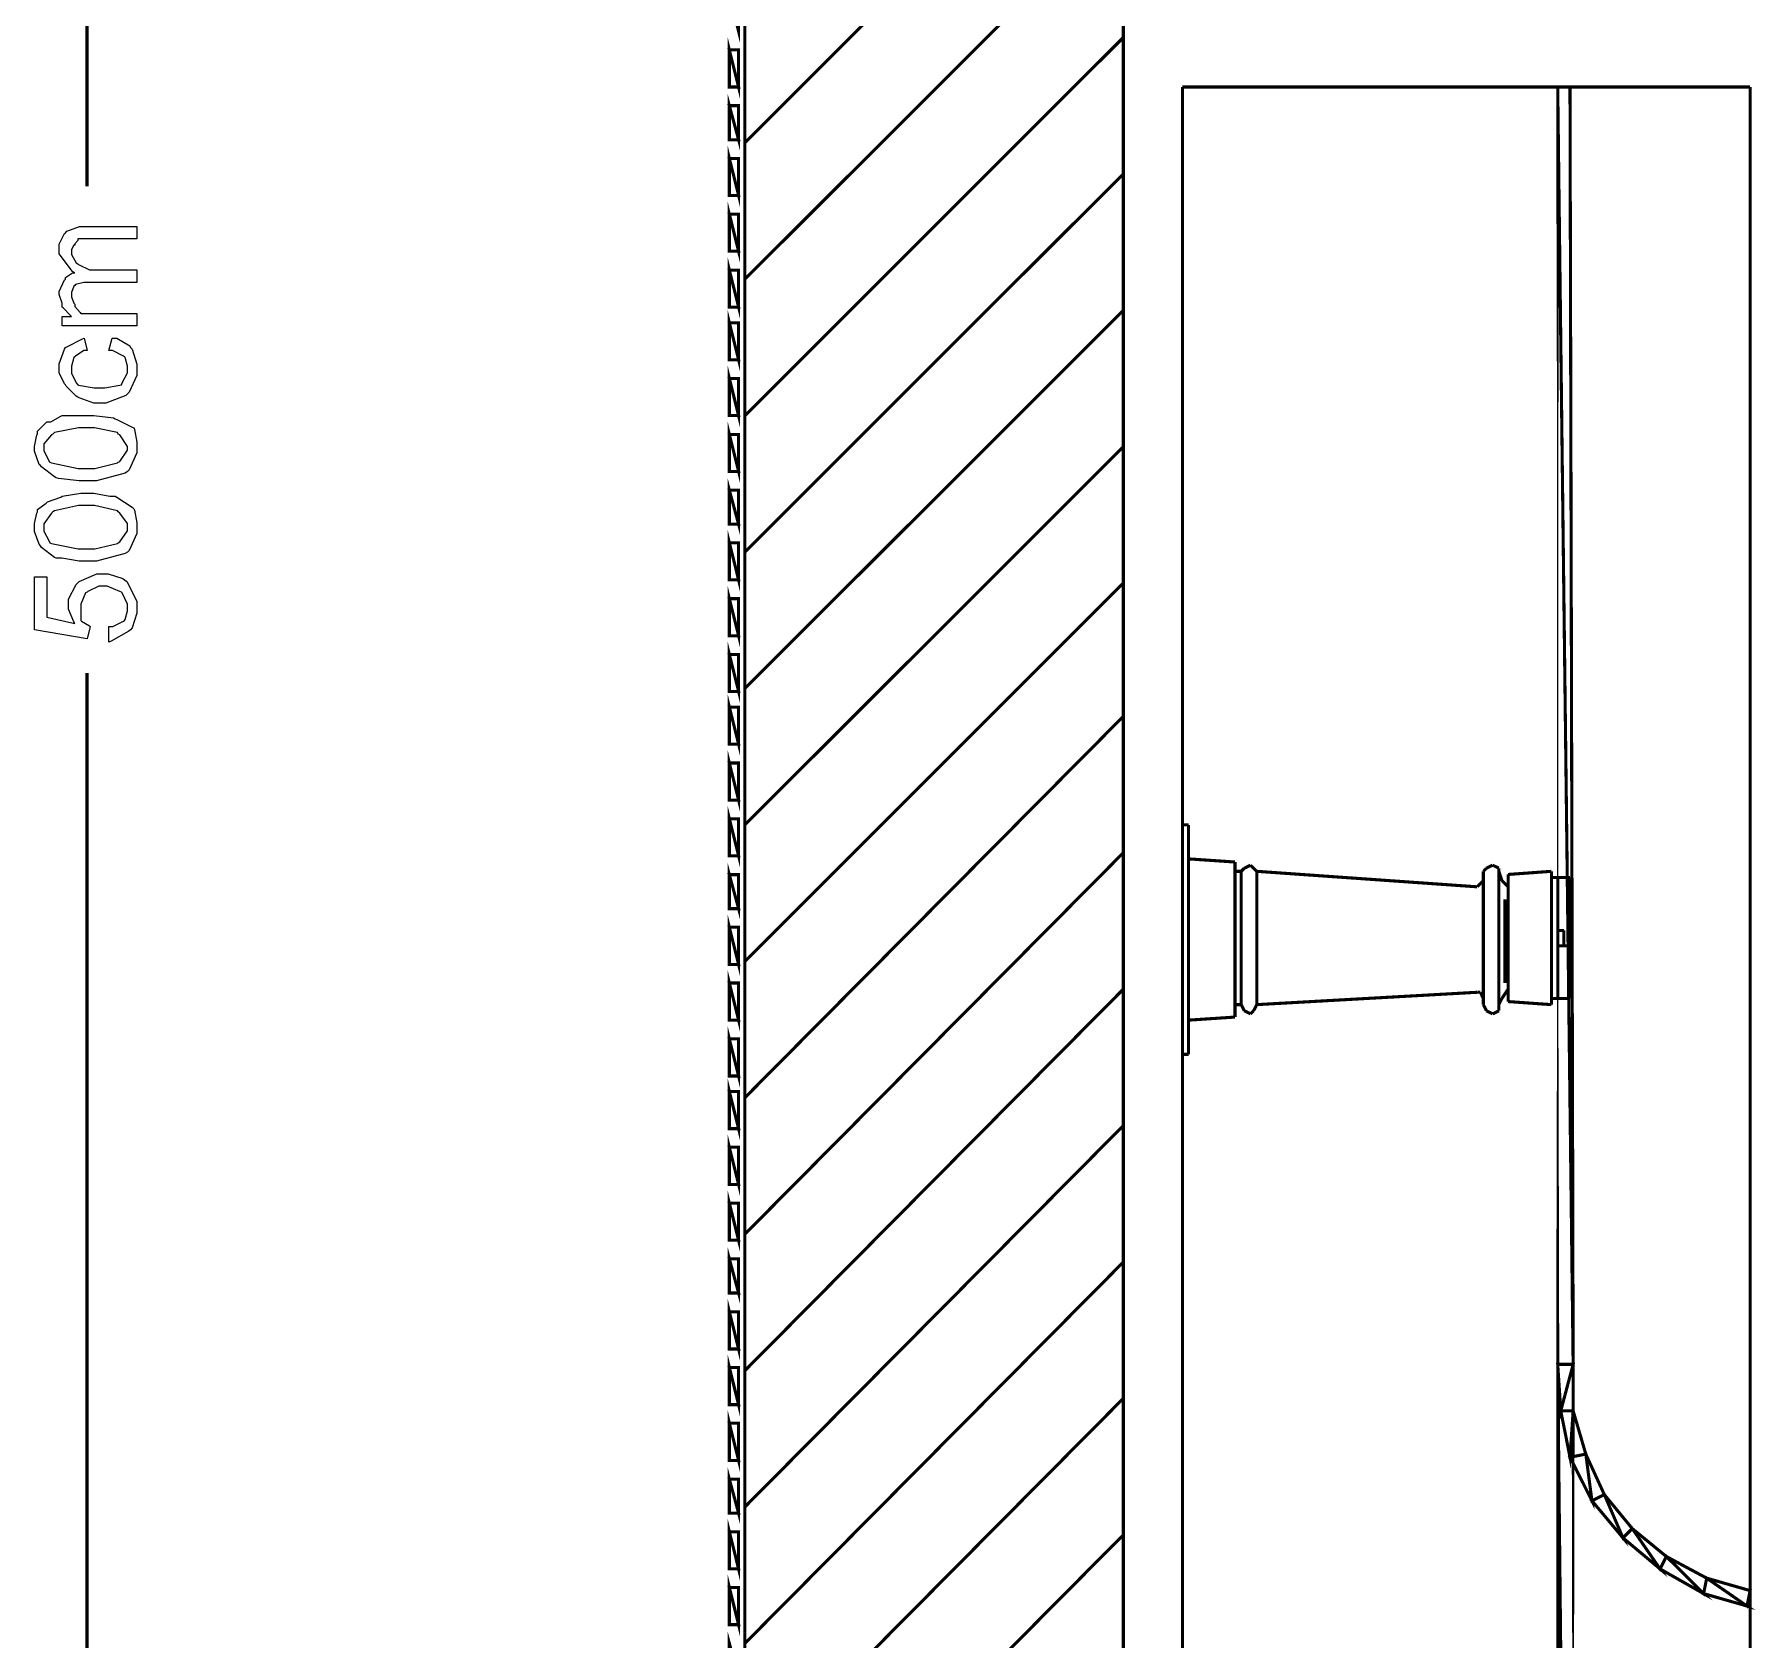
# Model space of a CAD drawing. Header units: metres. Extents: x -593 to 248, y 430 to 1024.
# Drawn here: x -292 to -268.47, y 600.28 to 622.22 of the extents above; entities that cross this region are included whole.
import ezdxf

# ---------------------------------------------------------------- set-up
doc = ezdxf.new("R2010")
doc.units = ezdxf.units.M
doc.header["$MEASUREMENT"] = 0
for name, color, linetype in [('C00-00-00-BLACK', 7, 'Continuous'), ('C00-7E-FF', 150, 'Continuous'), ('C00-FF-00', 3, 'Continuous'), ('CFF-00-00', 1, 'Continuous'), ('CFF-7E-00', 30, 'Continuous')]:
    doc.layers.add(name, color=color, linetype=linetype)

msp = doc.modelspace()

# ---------------------------------------------------------------- linework, layer by layer
at = {"layer": 'C00-00-00-BLACK', "const_width": 0.0423}
for points in [[(-277.111, 681.527), (-277.111, 568.349)], [(-282.284, 567.33), (-282.284, 670.039)], [(-282.284, 620.742), (-277.111, 625.911)], [(-282.284, 618.876), (-277.111, 624.047)], [(-282.284, 617.011), (-277.111, 622.181)], [(-276.303, 571.23), (-276.303, 621.504)], [(-268.543, 621.504), (-276.303, 621.504)], [(-271.215, 621.504), (-271.005, 621.504)], [(-268.543, 571.23), (-268.543, 621.504)], [(-282.284, 615.146), (-277.111, 620.316)], [(-282.284, 613.28), (-277.111, 618.45)], [(-282.284, 611.415), (-277.111, 616.587)], [(-282.284, 609.549), (-277.111, 614.723)], [(-282.284, 607.685), (-277.111, 612.899)], [(-276.303, 611.415), (-276.219, 611.415)], [(-276.219, 611.415), (-276.219, 608.277)], [(-282.284, 605.819), (-277.111, 611.034)], [(-276.219, 610.95), (-275.584, 610.907)], [(-275.584, 610.907), (-275.584, 608.787)], [(-275.584, 610.78), (-275.5, 610.78)], [(-275.457, 610.823), (-275.5, 610.78)], [(-275.5, 610.78), (-275.5, 608.957)], [(-275.372, 610.864), (-275.457, 610.823)], [(-275.33, 610.823), (-275.372, 610.864)], [(-275.287, 610.78), (-275.33, 610.823)], [(-275.287, 610.78), (-272.274, 610.568)], [(-275.287, 610.78), (-275.287, 608.957)], [(-272.147, 610.823), (-272.19, 610.78)], [(-272.19, 610.78), (-272.19, 608.957)], [(-272.19, 610.78), (-272.19, 610.653)], [(-272.063, 610.864), (-272.147, 610.823)], [(-271.978, 610.823), (-272.063, 610.864)], [(-271.978, 610.78), (-271.978, 610.823)], [(-271.978, 610.78), (-271.978, 608.957)], [(-271.978, 610.78), (-271.935, 610.653)], [(-271.258, 610.78), (-271.851, 610.737)], [(-271.258, 610.78), (-271.258, 608.957)], [(-272.231, 610.611), (-272.274, 610.568)], [(-272.19, 610.653), (-272.231, 610.611)], [(-271.935, 610.653), (-271.851, 610.568)], [(-271.851, 610.737), (-271.851, 608.999)], [(-271.258, 610.696), (-271.005, 610.696)], [(-271.215, 610.696), (-271.005, 610.696)], [(-271.173, 610.696), (-271.173, 609.042)], [(-271.005, 610.696), (-271.005, 609.042)], [(-272.19, 610.397), (-272.19, 609.253)], [(-271.893, 610.397), (-271.893, 609.253)], [(-271.173, 609.972), (-271.089, 609.972)], [(-271.089, 609.761), (-271.089, 609.972)], [(-271.089, 609.972), (-271.089, 609.931)], [(-271.089, 609.931), (-271.089, 609.761)], [(-271.089, 609.761), (-271.089, 609.931)], [(-271.173, 609.761), (-271.089, 609.761)], [(-271.089, 609.761), (-271.046, 609.761)], [(-282.284, 603.953), (-277.111, 609.169)], [(-275.287, 608.957), (-272.274, 609.126)], [(-272.231, 609.126), (-272.274, 609.126)], [(-272.19, 609.042), (-272.231, 609.126)], [(-271.935, 609.042), (-271.851, 609.169)], [(-275.584, 608.957), (-275.5, 608.957)], [(-275.5, 608.957), (-275.457, 608.873)], [(-275.33, 608.873), (-275.287, 608.957)], [(-272.19, 608.957), (-272.19, 609.042)], [(-272.19, 608.957), (-272.147, 608.873)], [(-271.978, 608.957), (-271.935, 609.042)], [(-271.978, 608.873), (-271.978, 608.957)], [(-271.258, 608.957), (-271.851, 608.999)], [(-271.258, 609.042), (-271.005, 609.042)], [(-271.215, 609.042), (-271.005, 609.042)], [(-276.219, 608.745), (-275.584, 608.787)], [(-275.457, 608.873), (-275.372, 608.83)], [(-275.372, 608.83), (-275.33, 608.873)], [(-272.147, 608.873), (-272.063, 608.83)], [(-272.063, 608.83), (-271.978, 608.873)], [(-276.303, 608.277), (-276.219, 608.277)], [(-282.284, 602.089), (-277.111, 607.303)], [(-282.284, 600.223), (-277.111, 605.437)], [(-282.284, 598.36), (-277.111, 603.573)], [(-282.284, 596.495), (-277.111, 601.707)]]:
    msp.add_lwpolyline(points, dxfattribs=at)
at = {"layer": 'C00-7E-FF', "const_width": 0.0423}
for points in [[(-291.277, 669.489), (-291.277, 620.147)], [(-291.277, 568.857), (-291.277, 613.492)]]:
    msp.add_lwpolyline(points, dxfattribs=at)
at = {"layer": 'C00-FF-00', "const_width": 0.0423}
for points in [[(-282.37, 622.266), (-282.497, 622.773), (-282.37, 622.773), (-282.37, 622.266)], [(-282.497, 621.504), (-282.37, 621.504), (-282.497, 622.011), (-282.497, 621.504)], [(-282.37, 621.504), (-282.497, 622.011), (-282.37, 622.011), (-282.37, 621.504)], [(-282.497, 620.783), (-282.37, 620.783), (-282.497, 621.249), (-282.497, 620.783)], [(-282.37, 620.783), (-282.497, 621.249), (-282.37, 621.249), (-282.37, 620.783)], [(-282.497, 620.02), (-282.37, 620.02), (-282.497, 620.527), (-282.497, 620.02)], [(-282.37, 620.02), (-282.497, 620.527), (-282.37, 620.527), (-282.37, 620.02)], [(-282.37, 619.258), (-282.497, 619.765), (-282.37, 619.765), (-282.37, 619.258)], [(-282.497, 619.258), (-282.37, 619.258), (-282.497, 619.765), (-282.497, 619.258)], [(-282.497, 618.493), (-282.37, 618.493), (-282.497, 619), (-282.497, 618.493)], [(-282.37, 618.493), (-282.497, 619), (-282.37, 619), (-282.37, 618.493)], [(-282.497, 617.773), (-282.37, 617.773), (-282.497, 618.281), (-282.497, 617.773)], [(-282.37, 617.773), (-282.497, 618.281), (-282.37, 618.281), (-282.37, 617.773)], [(-282.497, 617.011), (-282.37, 617.011), (-282.497, 617.519), (-282.497, 617.011)], [(-282.37, 617.011), (-282.497, 617.519), (-282.37, 617.519), (-282.37, 617.011)], [(-282.497, 616.247), (-282.37, 616.247), (-282.497, 616.754), (-282.497, 616.247)], [(-282.37, 616.247), (-282.497, 616.754), (-282.37, 616.754), (-282.37, 616.247)], [(-282.37, 615.526), (-282.497, 615.992), (-282.37, 615.992), (-282.37, 615.526)], [(-282.497, 615.526), (-282.37, 615.526), (-282.497, 615.992), (-282.497, 615.526)], [(-282.37, 614.764), (-282.497, 615.273), (-282.37, 615.273), (-282.37, 614.764)], [(-282.497, 614.764), (-282.37, 614.764), (-282.497, 615.273), (-282.497, 614.764)], [(-282.497, 614), (-282.37, 614), (-282.497, 614.508), (-282.497, 614)], [(-282.37, 614), (-282.497, 614.508), (-282.37, 614.508), (-282.37, 614)], [(-282.497, 613.238), (-282.37, 613.238), (-282.497, 613.745), (-282.497, 613.238)], [(-282.37, 613.238), (-282.497, 613.745), (-282.37, 613.745), (-282.37, 613.238)], [(-282.497, 612.518), (-282.37, 612.518), (-282.497, 613.026), (-282.497, 612.518)], [(-282.37, 612.518), (-282.497, 613.026), (-282.37, 613.026), (-282.37, 612.518)], [(-282.37, 611.754), (-282.497, 612.261), (-282.37, 612.261), (-282.37, 611.754)], [(-282.497, 611.754), (-282.37, 611.754), (-282.497, 612.261), (-282.497, 611.754)], [(-282.37, 610.992), (-282.497, 611.499), (-282.37, 611.499), (-282.37, 610.992)], [(-282.497, 610.992), (-282.37, 610.992), (-282.497, 611.499), (-282.497, 610.992)], [(-282.497, 610.269), (-282.37, 610.269), (-282.497, 610.734), (-282.497, 610.269)], [(-282.37, 610.269), (-282.497, 610.734), (-282.37, 610.734), (-282.37, 610.269)], [(-282.497, 609.507), (-282.37, 609.507), (-282.497, 610.015), (-282.497, 609.507)], [(-282.37, 609.507), (-282.497, 610.015), (-282.37, 610.015), (-282.37, 609.507)], [(-282.497, 608.745), (-282.37, 608.745), (-282.497, 609.253), (-282.497, 608.745)], [(-282.37, 608.745), (-282.497, 609.253), (-282.37, 609.253), (-282.37, 608.745)], [(-282.37, 607.981), (-282.497, 608.488), (-282.37, 608.488), (-282.37, 607.981)], [(-282.497, 607.981), (-282.37, 607.981), (-282.497, 608.488), (-282.497, 607.981)], [(-282.37, 607.261), (-282.497, 607.769), (-282.37, 607.769), (-282.37, 607.261)], [(-282.497, 607.261), (-282.37, 607.261), (-282.497, 607.769), (-282.497, 607.261)], [(-282.37, 606.498), (-282.497, 607.007), (-282.37, 607.007), (-282.37, 606.498)], [(-282.497, 606.498), (-282.37, 606.498), (-282.497, 607.007), (-282.497, 606.498)], [(-282.497, 605.735), (-282.37, 605.735), (-282.497, 606.242), (-282.497, 605.735)], [(-282.37, 605.735), (-282.497, 606.242), (-282.37, 606.242), (-282.37, 605.735)], [(-282.497, 605.014), (-282.37, 605.014), (-282.497, 605.48), (-282.497, 605.014)], [(-282.37, 605.014), (-282.497, 605.48), (-282.37, 605.48), (-282.37, 605.014)], [(-282.497, 604.249), (-282.37, 604.249), (-282.497, 604.758), (-282.497, 604.249)], [(-282.37, 604.249), (-282.497, 604.758), (-282.37, 604.758), (-282.37, 604.249)], [(-282.37, 603.487), (-282.497, 603.996), (-282.37, 603.996), (-282.37, 603.487)], [(-282.497, 603.487), (-282.37, 603.487), (-282.497, 603.996), (-282.497, 603.487)], [(-282.497, 602.725), (-282.37, 602.725), (-282.497, 603.234), (-282.497, 602.725)], [(-282.37, 602.725), (-282.497, 603.234), (-282.37, 603.234), (-282.37, 602.725)], [(-282.497, 602.003), (-282.37, 602.003), (-282.497, 602.469), (-282.497, 602.003)], [(-282.37, 602.003), (-282.497, 602.469), (-282.37, 602.469), (-282.37, 602.003)], [(-282.497, 601.241), (-282.37, 601.241), (-282.497, 601.75), (-282.497, 601.241)], [(-282.37, 601.241), (-282.497, 601.75), (-282.37, 601.75), (-282.37, 601.241)], [(-282.497, 600.479), (-282.37, 600.479), (-282.497, 600.988), (-282.497, 600.479)], [(-282.37, 600.479), (-282.497, 600.988), (-282.37, 600.988), (-282.37, 600.479)], [(-282.497, 599.757), (-282.37, 599.757), (-282.497, 600.223), (-282.497, 599.757)]]:
    msp.add_lwpolyline(points, close=True, dxfattribs=at)
at = {"layer": 'C00-FF-00'}
for points in [[(-282.497, 621.504), (-282.37, 621.504), (-282.497, 622.011), (-282.497, 621.504)], [(-282.37, 621.504), (-282.497, 622.011), (-282.37, 622.011), (-282.37, 621.504)], [(-282.497, 620.783), (-282.37, 620.783), (-282.497, 621.249), (-282.497, 620.783)], [(-282.37, 620.783), (-282.497, 621.249), (-282.37, 621.249), (-282.37, 620.783)], [(-282.497, 620.02), (-282.37, 620.02), (-282.497, 620.527), (-282.497, 620.02)], [(-282.37, 620.02), (-282.497, 620.527), (-282.37, 620.527), (-282.37, 620.02)], [(-282.497, 619.258), (-282.37, 619.258), (-282.497, 619.765), (-282.497, 619.258)], [(-282.37, 619.258), (-282.497, 619.765), (-282.37, 619.765), (-282.37, 619.258)], [(-282.497, 618.493), (-282.37, 618.493), (-282.497, 619), (-282.497, 618.493)], [(-282.37, 618.493), (-282.497, 619), (-282.37, 619), (-282.37, 618.493)], [(-282.497, 617.773), (-282.37, 617.773), (-282.497, 618.281), (-282.497, 617.773)], [(-282.37, 617.773), (-282.497, 618.281), (-282.37, 618.281), (-282.37, 617.773)], [(-282.497, 617.011), (-282.37, 617.011), (-282.497, 617.519), (-282.497, 617.011)], [(-282.37, 617.011), (-282.497, 617.519), (-282.37, 617.519), (-282.37, 617.011)], [(-282.497, 616.247), (-282.37, 616.247), (-282.497, 616.754), (-282.497, 616.247)], [(-282.37, 616.247), (-282.497, 616.754), (-282.37, 616.754), (-282.37, 616.247)], [(-282.497, 615.526), (-282.37, 615.526), (-282.497, 615.992), (-282.497, 615.526)], [(-282.37, 615.526), (-282.497, 615.992), (-282.37, 615.992), (-282.37, 615.526)], [(-282.497, 614.764), (-282.37, 614.764), (-282.497, 615.273), (-282.497, 614.764)], [(-282.37, 614.764), (-282.497, 615.273), (-282.37, 615.273), (-282.37, 614.764)], [(-282.497, 614), (-282.37, 614), (-282.497, 614.508), (-282.497, 614)], [(-282.37, 614), (-282.497, 614.508), (-282.37, 614.508), (-282.37, 614)], [(-282.497, 613.238), (-282.37, 613.238), (-282.497, 613.745), (-282.497, 613.238)], [(-282.37, 613.238), (-282.497, 613.745), (-282.37, 613.745), (-282.37, 613.238)], [(-282.497, 612.518), (-282.37, 612.518), (-282.497, 613.026), (-282.497, 612.518)], [(-282.37, 612.518), (-282.497, 613.026), (-282.37, 613.026), (-282.37, 612.518)], [(-282.497, 611.754), (-282.37, 611.754), (-282.497, 612.261), (-282.497, 611.754)], [(-282.37, 611.754), (-282.497, 612.261), (-282.37, 612.261), (-282.37, 611.754)], [(-282.497, 610.992), (-282.37, 610.992), (-282.497, 611.499), (-282.497, 610.992)], [(-282.37, 610.992), (-282.497, 611.499), (-282.37, 611.499), (-282.37, 610.992)], [(-282.497, 610.269), (-282.37, 610.269), (-282.497, 610.734), (-282.497, 610.269)], [(-282.37, 610.269), (-282.497, 610.734), (-282.37, 610.734), (-282.37, 610.269)], [(-282.497, 609.507), (-282.37, 609.507), (-282.497, 610.015), (-282.497, 609.507)], [(-282.37, 609.507), (-282.497, 610.015), (-282.37, 610.015), (-282.37, 609.507)], [(-282.497, 608.745), (-282.37, 608.745), (-282.497, 609.253), (-282.497, 608.745)], [(-282.37, 608.745), (-282.497, 609.253), (-282.37, 609.253), (-282.37, 608.745)], [(-282.497, 607.981), (-282.37, 607.981), (-282.497, 608.488), (-282.497, 607.981)], [(-282.37, 607.981), (-282.497, 608.488), (-282.37, 608.488), (-282.37, 607.981)], [(-282.497, 607.261), (-282.37, 607.261), (-282.497, 607.769), (-282.497, 607.261)], [(-282.37, 607.261), (-282.497, 607.769), (-282.37, 607.769), (-282.37, 607.261)], [(-282.497, 606.498), (-282.37, 606.498), (-282.497, 607.007), (-282.497, 606.498)], [(-282.37, 606.498), (-282.497, 607.007), (-282.37, 607.007), (-282.37, 606.498)], [(-282.497, 605.735), (-282.37, 605.735), (-282.497, 606.242), (-282.497, 605.735)], [(-282.37, 605.735), (-282.497, 606.242), (-282.37, 606.242), (-282.37, 605.735)], [(-282.497, 605.014), (-282.37, 605.014), (-282.497, 605.48), (-282.497, 605.014)], [(-282.37, 605.014), (-282.497, 605.48), (-282.37, 605.48), (-282.37, 605.014)], [(-282.497, 604.249), (-282.37, 604.249), (-282.497, 604.758), (-282.497, 604.249)], [(-282.37, 604.249), (-282.497, 604.758), (-282.37, 604.758), (-282.37, 604.249)], [(-282.497, 603.487), (-282.37, 603.487), (-282.497, 603.996), (-282.497, 603.487)], [(-282.37, 603.487), (-282.497, 603.996), (-282.37, 603.996), (-282.37, 603.487)], [(-282.497, 602.725), (-282.37, 602.725), (-282.497, 603.234), (-282.497, 602.725)], [(-282.37, 602.725), (-282.497, 603.234), (-282.37, 603.234), (-282.37, 602.725)], [(-282.497, 602.003), (-282.37, 602.003), (-282.497, 602.469), (-282.497, 602.003)], [(-282.37, 602.003), (-282.497, 602.469), (-282.37, 602.469), (-282.37, 602.003)], [(-282.497, 601.241), (-282.37, 601.241), (-282.497, 601.75), (-282.497, 601.241)], [(-282.37, 601.241), (-282.497, 601.75), (-282.37, 601.75), (-282.37, 601.241)], [(-282.497, 600.479), (-282.37, 600.479), (-282.497, 600.988), (-282.497, 600.479)], [(-282.37, 600.479), (-282.497, 600.988), (-282.37, 600.988), (-282.37, 600.479)]]:
    msp.add_lwpolyline(points, close=True, dxfattribs=at)
at = {"layer": 'CFF-00-00', "const_width": 0.0423}
for points in [[(-271.005, 621.504), (-271.173, 621.504), (-270.962, 604.039), (-271.005, 621.504)], [(-271.173, 621.504), (-270.962, 604.039), (-271.173, 604.039), (-271.173, 621.504)], [(-271.173, 604.039), (-270.962, 604.039), (-271.131, 603.403), (-271.173, 604.039)], [(-271.173, 583.988), (-270.962, 583.988), (-271.173, 604.039), (-271.173, 583.988)], [(-270.962, 583.988), (-271.173, 604.039), (-270.962, 604.039), (-270.962, 583.988)], [(-270.962, 604.039), (-271.131, 603.403), (-270.962, 603.403), (-270.962, 604.039)], [(-270.962, 603.403), (-271.005, 602.768), (-270.789, 602.811), (-270.962, 603.403)], [(-271.131, 603.403), (-270.962, 603.403), (-271.005, 602.768), (-271.131, 603.403)], [(-271.005, 602.768), (-270.789, 602.811), (-270.705, 602.173), (-271.005, 602.768)], [(-270.789, 602.811), (-270.705, 602.173), (-270.536, 602.258), (-270.789, 602.811)], [(-270.536, 602.258), (-270.281, 601.666), (-270.154, 601.793), (-270.536, 602.258)], [(-270.705, 602.173), (-270.536, 602.258), (-270.281, 601.666), (-270.705, 602.173)], [(-270.154, 601.793), (-269.774, 601.241), (-269.688, 601.411), (-270.154, 601.793)], [(-270.281, 601.666), (-270.154, 601.793), (-269.774, 601.241), (-270.281, 601.666)], [(-269.688, 601.411), (-269.179, 600.904), (-269.136, 601.115), (-269.688, 601.411)], [(-269.774, 601.241), (-269.688, 601.411), (-269.179, 600.904), (-269.774, 601.241)], [(-269.136, 601.115), (-268.586, 600.734), (-268.543, 600.945), (-269.136, 601.115)], [(-269.179, 600.904), (-269.136, 601.115), (-268.586, 600.734), (-269.179, 600.904)]]:
    msp.add_lwpolyline(points, close=True, dxfattribs=at)
at = {"layer": 'CFF-00-00'}
for points in [[(-271.005, 621.504), (-271.173, 621.504), (-270.962, 604.039), (-271.005, 621.504)], [(-271.173, 621.504), (-270.962, 604.039), (-271.173, 604.039), (-271.173, 621.504)], [(-271.173, 583.988), (-270.962, 583.988), (-271.173, 604.039), (-271.173, 583.988)], [(-270.962, 583.988), (-271.173, 604.039), (-270.962, 604.039), (-270.962, 583.988)], [(-271.173, 604.039), (-270.962, 604.039), (-271.131, 603.403), (-271.173, 604.039)], [(-270.962, 604.039), (-271.131, 603.403), (-270.962, 603.403), (-270.962, 604.039)], [(-271.131, 603.403), (-270.962, 603.403), (-271.005, 602.768), (-271.131, 603.403)], [(-270.962, 603.403), (-271.005, 602.768), (-270.789, 602.811), (-270.962, 603.403)], [(-271.005, 602.768), (-270.789, 602.811), (-270.705, 602.173), (-271.005, 602.768)], [(-270.789, 602.811), (-270.705, 602.173), (-270.536, 602.258), (-270.789, 602.811)], [(-270.705, 602.173), (-270.536, 602.258), (-270.281, 601.666), (-270.705, 602.173)], [(-270.536, 602.258), (-270.281, 601.666), (-270.154, 601.793), (-270.536, 602.258)], [(-270.281, 601.666), (-270.154, 601.793), (-269.774, 601.241), (-270.281, 601.666)], [(-270.154, 601.793), (-269.774, 601.241), (-269.688, 601.411), (-270.154, 601.793)], [(-269.774, 601.241), (-269.688, 601.411), (-269.179, 600.904), (-269.774, 601.241)], [(-269.688, 601.411), (-269.179, 600.904), (-269.136, 601.115), (-269.688, 601.411)], [(-269.179, 600.904), (-269.136, 601.115), (-268.586, 600.734), (-269.179, 600.904)], [(-269.136, 601.115), (-268.586, 600.734), (-268.543, 600.945), (-269.136, 601.115)]]:
    msp.add_lwpolyline(points, close=True, dxfattribs=at)
at = {"layer": 'CFF-7E-00'}
for points in [[(-290.596, 618.238), (-291.615, 618.238), (-291.615, 618.366), (-291.488, 618.366), (-291.499, 618.377), (-291.605, 618.483), (-291.615, 618.493), (-291.615, 618.547), (-291.657, 618.667), (-291.657, 618.707), (-291.657, 618.707), (-291.584, 618.866), (-291.573, 618.876), (-291.573, 618.898), (-291.478, 618.962), (-291.445, 618.962), (-291.478, 618.983), (-291.657, 619.221), (-291.657, 619.299), (-291.657, 619.353), (-291.584, 619.502), (-291.573, 619.511), (-291.553, 619.533), (-291.378, 619.595), (-291.318, 619.595), (-290.596, 619.595), (-290.596, 619.427), (-291.234, 619.427), (-291.277, 619.427), (-291.372, 619.427), (-291.404, 619.427), (-291.404, 619.406), (-291.445, 619.358), (-291.445, 619.342), (-291.456, 619.342), (-291.488, 619.28), (-291.488, 619.258), (-291.488, 619.216), (-291.426, 619.099), (-291.404, 619.088), (-291.394, 619.079), (-291.242, 619.003), (-291.191, 619.003), (-290.596, 619.003), (-290.596, 618.833), (-291.277, 618.833), (-291.32, 618.833), (-291.435, 618.803), (-291.445, 618.792), (-291.456, 618.782), (-291.488, 618.696), (-291.488, 618.665), (-291.488, 618.633), (-291.456, 618.547), (-291.445, 618.534), (-291.445, 618.503), (-291.372, 618.419), (-291.361, 618.407), (-291.308, 618.407), (-291.189, 618.407), (-291.149, 618.407), (-290.596, 618.407), (-290.596, 618.238)], [(-290.978, 617.9), (-290.935, 618.07), (-290.872, 618.07), (-290.692, 617.964), (-290.682, 617.942), (-290.661, 617.921), (-290.596, 617.714), (-290.596, 617.645), (-290.596, 617.561), (-290.702, 617.33), (-290.723, 617.308), (-290.745, 617.287), (-291.018, 617.18), (-291.107, 617.18), (-291.182, 617.18), (-291.383, 617.256), (-291.404, 617.265), (-291.426, 617.276), (-291.563, 617.414), (-291.573, 617.434), (-291.584, 617.446), (-291.657, 617.596), (-291.657, 617.645), (-291.657, 617.72), (-291.584, 617.921), (-291.573, 617.942), (-291.553, 617.953), (-291.34, 618.06), (-291.318, 618.07), (-291.277, 617.9), (-291.32, 617.9), (-291.435, 617.826), (-291.445, 617.815), (-291.456, 617.805), (-291.488, 617.685), (-291.488, 617.645), (-291.488, 617.593), (-291.426, 617.457), (-291.404, 617.434), (-291.394, 617.425), (-291.179, 617.392), (-291.107, 617.392), (-291.033, 617.392), (-290.83, 617.425), (-290.808, 617.434), (-290.799, 617.457), (-290.723, 617.598), (-290.723, 617.645), (-290.723, 617.688), (-290.756, 617.805), (-290.765, 617.815), (-290.777, 617.826), (-290.928, 617.9), (-290.978, 617.9)], [(-291.277, 616.12), (-291.383, 616.12), (-291.668, 616.152), (-291.7, 616.161), (-291.722, 616.172), (-291.901, 616.31), (-291.911, 616.331), (-291.933, 616.342), (-291.996, 616.526), (-291.996, 616.587), (-291.996, 616.587), (-291.965, 616.747), (-291.954, 616.757), (-291.954, 616.799), (-291.838, 616.917), (-291.827, 616.926), (-291.774, 616.926), (-291.636, 617.002), (-291.615, 617.011), (-291.615, 617.011), (-291.362, 617.011), (-291.277, 617.011), (-291.182, 617.011), (-290.914, 616.98), (-290.892, 616.969), (-290.872, 616.959), (-290.661, 616.853), (-290.639, 616.842), (-290.629, 616.821), (-290.596, 616.646), (-290.596, 616.587), (-290.596, 616.503), (-290.702, 616.269), (-290.723, 616.247), (-290.755, 616.226), (-291.147, 616.12), (-291.277, 616.12)], [(-291.277, 616.288), (-291.171, 616.288), (-290.861, 616.364), (-290.85, 616.374), (-290.829, 616.385), (-290.723, 616.537), (-290.723, 616.587), (-290.723, 616.587), (-290.829, 616.747), (-290.85, 616.757), (-290.861, 616.779), (-291.174, 616.842), (-291.277, 616.842), (-291.394, 616.842), (-291.722, 616.779), (-291.743, 616.757), (-291.765, 616.747), (-291.869, 616.627), (-291.869, 616.587), (-291.869, 616.535), (-291.795, 616.385), (-291.784, 616.374), (-291.763, 616.364), (-291.399, 616.288), (-291.277, 616.288)], [(-291.277, 615.019), (-291.383, 615.019), (-291.621, 615.062), (-291.7, 615.062), (-291.722, 615.073), (-291.901, 615.209), (-291.911, 615.23), (-291.933, 615.252), (-291.996, 615.427), (-291.996, 615.485), (-291.996, 615.538), (-291.965, 615.675), (-291.954, 615.696), (-291.954, 615.727), (-291.838, 615.813), (-291.827, 615.822), (-291.817, 615.833), (-291.636, 615.898), (-291.615, 615.908), (-291.615, 615.908), (-291.362, 615.95), (-291.277, 615.95), (-291.182, 615.95), (-290.966, 615.908), (-290.892, 615.908), (-290.872, 615.898), (-290.661, 615.76), (-290.639, 615.738), (-290.629, 615.717), (-290.596, 615.544), (-290.596, 615.485), (-290.596, 615.401), (-290.702, 615.168), (-290.723, 615.146), (-290.755, 615.125), (-291.147, 615.019), (-291.277, 615.019)], [(-291.277, 615.188), (-291.171, 615.188), (-290.861, 615.263), (-290.85, 615.273), (-290.829, 615.284), (-290.723, 615.435), (-290.723, 615.485), (-290.723, 615.538), (-290.829, 615.675), (-290.85, 615.696), (-290.861, 615.707), (-291.174, 615.781), (-291.277, 615.781), (-291.394, 615.781), (-291.722, 615.707), (-291.743, 615.696), (-291.765, 615.675), (-291.869, 615.533), (-291.869, 615.485), (-291.869, 615.432), (-291.795, 615.294), (-291.784, 615.273), (-291.763, 615.263), (-291.399, 615.188), (-291.277, 615.188)], [(-290.978, 613.915), (-290.978, 614.127), (-290.925, 614.127), (-290.777, 614.202), (-290.765, 614.211), (-290.756, 614.222), (-290.723, 614.342), (-290.723, 614.381), (-290.723, 614.435), (-290.799, 614.586), (-290.808, 614.596), (-290.83, 614.607), (-291.004, 614.68), (-291.062, 614.68), (-291.116, 614.68), (-291.267, 614.607), (-291.277, 614.596), (-291.299, 614.586), (-291.361, 614.433), (-291.361, 614.381), (-291.361, 614.339), (-291.361, 614.244), (-291.361, 614.211), (-291.351, 614.202), (-291.245, 614.138), (-291.234, 614.127), (-291.277, 613.958), (-291.996, 614.084), (-291.996, 614.807), (-291.827, 614.807), (-291.827, 614.254), (-291.445, 614.169), (-291.456, 614.191), (-291.53, 614.366), (-291.53, 614.423), (-291.53, 614.499), (-291.426, 614.702), (-291.404, 614.723), (-291.383, 614.744), (-291.143, 614.849), (-291.062, 614.849), (-290.989, 614.849), (-290.788, 614.786), (-290.765, 614.764), (-290.734, 614.743), (-290.596, 614.472), (-290.596, 614.381), (-290.596, 614.308), (-290.661, 614.107), (-290.682, 614.084), (-290.704, 614.064), (-290.946, 613.926), (-290.978, 613.915)]]:
    msp.add_lwpolyline(points, close=True, dxfattribs=at)

doc.saveas('drawing.dxf')
